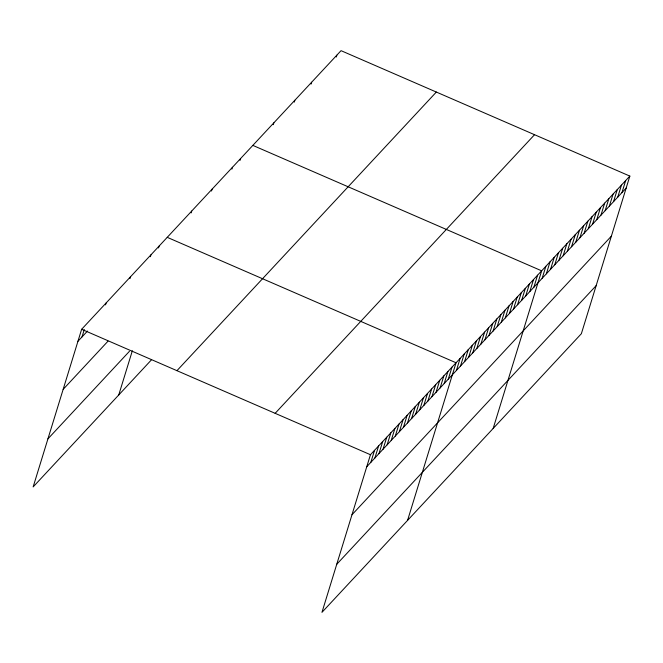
<?xml version="1.0" encoding="UTF-8"?>
<svg xmlns="http://www.w3.org/2000/svg" width="663" height="663" viewBox="0 0 663 663"><rect width="100%" height="100%" fill="white"/><g stroke="black" fill="none" stroke-linecap="round" stroke-linejoin="round"><path stroke-width="0.99" d="M629.85 176.093L370.451 454.719L321.961 612.339L581.36 333.721L629.85 176.093L341.039 50.661L81.64 329.279L33.15 486.907L151.363 359.934M82.021 336.912L84.292 329.519M105.533 304.856L106.097 303.016M129.989 278.593L130.553 276.744M150.368 256.697L150.94 254.849M158.523 247.937L159.087 246.097M118.752 394.957L132.351 350.752M191.135 212.914L191.698 211.066M211.514 191.019L212.085 189.179M231.893 169.131L232.464 167.283M240.047 160.371L240.619 158.523M273.28 124.685L273.844 122.837M294.273 102.127L294.844 100.279M311.071 84.085L311.643 82.237M336.274 57.018L336.845 55.17M370.832 462.351L374.529 450.343M374.91 457.976L378.598 445.959M378.979 453.591L382.675 441.583M383.057 449.216L386.753 437.207M387.134 444.84L390.83 432.823M391.211 440.456L394.908 428.447M395.289 436.08L398.985 424.071M399.366 431.704L403.063 419.687M403.444 427.32L407.132 415.311M407.513 422.944L411.209 410.936M411.59 418.568L415.287 406.56M415.668 414.184L419.364 402.176M419.745 409.809L423.442 397.8M423.823 405.433L427.519 393.424M427.9 401.057L431.596 389.04M431.978 396.673L435.666 384.664M436.047 392.297L439.743 380.289M440.124 387.921L443.82 375.904M444.202 383.537L447.898 371.529M448.279 379.161L451.975 367.153M407.563 520.397L456.053 362.769L167.242 237.337M456.434 370.402L460.13 358.393M460.512 366.026L464.199 354.017M464.589 361.65L468.277 349.641M468.658 357.266L472.354 345.257M472.736 352.89L476.432 340.881M476.813 348.514L480.509 336.506M480.89 344.13L484.587 332.122M484.968 339.754L488.664 327.746M489.045 335.379L492.742 323.37M493.123 331.003L496.811 318.986M497.192 326.619L500.888 314.61M501.269 322.243L504.966 310.234M505.347 317.867L509.043 305.85M509.424 313.483L513.121 301.474M513.502 309.107L517.198 297.099M517.579 304.731L521.275 292.723M521.657 300.347L525.345 288.339M525.726 295.971L529.422 283.963M529.803 291.596L533.5 279.587M533.881 287.212L537.577 275.203M493.164 428.447L541.654 270.827L252.843 145.388M542.16 278.327L545.856 266.319M546.362 273.819L550.05 261.802M550.555 269.302L554.251 257.294M554.757 264.794L558.453 252.785M558.959 260.286L562.655 248.269M563.16 255.769L566.848 243.76M567.354 251.26L571.05 239.252M571.556 246.752L575.252 234.735M575.757 242.235L579.454 230.227M579.959 237.727L583.655 225.718M584.153 233.219L587.849 221.202M588.354 228.702L592.051 216.693M592.556 224.193L596.252 212.185M596.758 219.685L600.454 207.676M600.96 215.168L604.648 203.16M605.153 210.66L608.849 198.651M609.355 206.152L613.051 194.143M613.557 201.635L617.253 189.626M617.759 197.126L621.446 185.118M621.952 192.618L625.648 180.609M77.944 341.296L87.458 331.077M63.167 389.347L108.003 341.18M47.935 438.856L129.459 351.282M176.946 370.675L436.345 92.049M275.145 413.322L534.544 134.705M366.755 466.727L626.154 188.101M351.97 514.778L611.369 236.161M336.738 564.288L596.145 285.662M81.64 329.279L370.451 454.719"/></g></svg>
